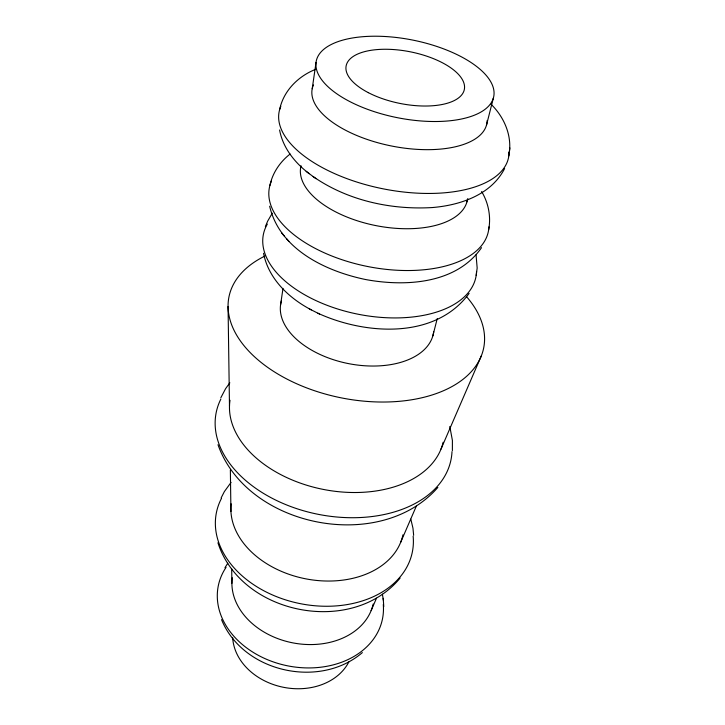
<?xml version="1.0" encoding="UTF-8"?>
<svg xmlns="http://www.w3.org/2000/svg" width="725" height="725" viewBox="0 0 725 725"><rect width="100%" height="100%" fill="white"/><g stroke="black" fill="none" stroke-linecap="round" stroke-linejoin="round"><path stroke-width="1.09" d="M452.382 450.651L452.4 440.428L449.808 426.481M509.186 153.256C512.086 135.222 503.92 116.834 491.115 104.318M508.832 155.839L509.874 147.909M476.18 275.455L477.168 268.042L476.053 254.856M488.65 229.78C491.169 216.739 488.478 202.864 481.608 191.527M312.212 88.749L316.037 62.441M280.539 305.107L282.995 288.396M432.825 335.929L437.248 318.565M466.972 201.804L467.797 198.578M486.475 125.171L493.326 98.201A90.498 39.558 11.3 0 0 370.72 36.277A90.498 39.558 11.3 0 0 350.9 102.125A90.498 39.558 11.3 0 0 493.326 98.201M279.705 109.393C283.448 90.933 298.22 76.234 315.384 69.446M269.927 185.382C272.518 172.922 280.104 161.775 290.109 154.044M220.808 397.789L225.575 388.718L229.843 382.782M265.359 226.662L267.607 221.252L272.283 213.159M371.137 610.595L376.493 598.207M400.644 542.382L416.304 506.168M440.99 449.11L481.337 355.83M221.125 497.939L224.36 491.604L231.058 482.406M504.618 168.535C491.07 194.971 460.013 205.311 432.191 207.558C390.766 209.987 347.502 200.49 313.164 176.583M224.958 567.702L227.795 563.216M481.536 247.642C456.433 284.046 405.42 286.873 365.717 279.551C325.987 271.331 279.569 249.472 269.664 206.226M469.111 293.407C435.118 339.916 364.856 334.787 317.858 313.2M400.109 578.07C351.96 636.568 241.017 614.737 217.935 542.78M437.846 487.427C380.19 553.673 247.125 527.419 217.998 444.724M362.364 652.6C319.544 689.312 243.029 672.274 221.533 619.621M263.538 253.279C268.468 278.817 289.067 298.301 311.333 309.883M309.303 308.868L319.517 314.025M279.596 129.983C282.832 147.864 295.021 163.034 309.285 173.692M306.149 171.372L316 178.676M281.527 232.77L284.218 235.942M286.511 238.616L289.039 241.588M410.821 519.118L412.96 528.19L413.649 535.277M382.41 594.165L383.344 600.264M383.208 598.342L383.779 606.617M228.058 306.458L229.481 406.127M230.36 469.981L230.931 511.506M231.692 568.953L231.891 583.353M476.543 271.404A108.369 59.613 11.3 0 1 353.157 313.173A108.369 59.613 11.3 0 1 267.317 224.134M488.931 226.862A111.659 58.109 11.3 0 1 365.436 266.057A111.659 58.109 11.3 0 1 271.44 181.187M433.686 331.742A77.774 45.965 11.3 0 1 347.683 363.452A77.774 45.965 11.3 0 1 281.445 300.803M466.746 296.906A129.893 76.932 11.3 0 1 430.895 395.343A129.893 76.932 11.3 0 1 258.807 360.552A129.893 76.932 11.3 0 1 264.87 256.088M348.861 661.898A60.701 48.412 11.3 0 1 282.813 687.164A60.701 48.412 11.3 0 1 232.68 637.71M383.289 604.514A83.747 64.733 11.3 0 1 284.001 665.043A83.747 64.733 11.3 0 1 226.064 567.358M373.194 604.016A71.739 54.855 11.3 0 1 293.489 642.993A71.739 54.855 11.3 0 1 232.245 577.734M413.141 536.165A99.923 72.708 11.3 0 1 300.549 603.707A99.923 72.708 11.3 0 1 221.424 498.474M402.946 534.832A87.353 62.74 11.3 0 1 307.318 579.13A87.353 62.74 11.3 0 1 231.157 503.802M452.001 451.621A119.752 79.677 11.3 0 1 313.363 513.291A119.752 79.677 11.3 0 1 220.853 399.085M443.147 442.25A108.65 71.177 11.3 0 1 323.423 489.438A108.65 71.177 11.3 0 1 230.015 400.291M509.059 152.069A116.979 55.254 11.3 0 1 382.9 188.781A116.979 55.254 11.3 0 1 280.82 106.339M487.173 120.459A89.039 40.491 11.3 0 1 390.702 145.834A89.039 40.491 11.3 0 1 313.445 84.925M467.417 199.873A84.934 42.838 11.3 0 1 374.843 225.393A84.934 42.838 11.3 0 1 301.038 165.753M368.327 92.655A60.275 26.327 11.3 0 0 463.918 90.997A60.275 26.327 11.3 0 0 383.452 49.273A60.275 26.327 11.3 0 0 368.327 92.655"/></g></svg>
